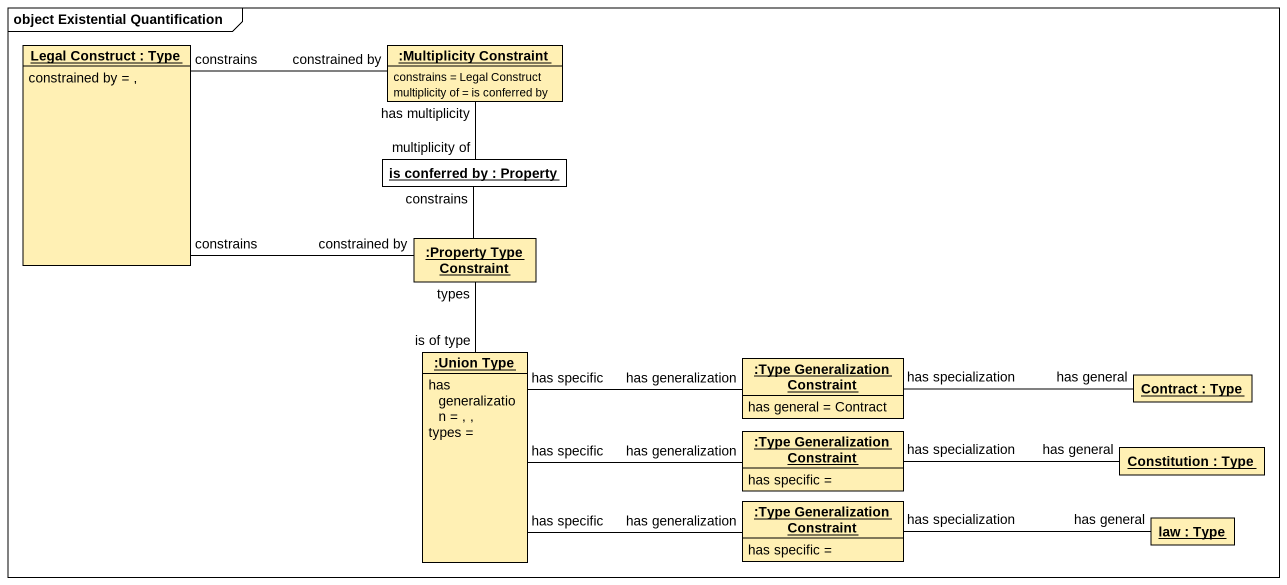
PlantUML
@startuml
mainframe object Existential Quantification
hide circle
hide empty members
object "Legal Construct : Type" as Legal_Construct #FFF0B4 {
  constrained by = ,
}
object ":Multiplicity Constraint" as Multiplicity_Constraint #FFF0B4 {
  constrains = Legal Construct
  multiplicity of = is conferred by
}
object "is conferred by : Property" as is_conferred_by
object ":Property Type Constraint" as Property_Type_Constraint #FFF0B4
object ":Union Type" as Union_Type #FFF0B4 {
  has generalization = , ,
  types =
}
object ":Type Generalization Constraint" as Type_Generalization #FFF0B4 {
  has general = Contract
}
object "Contract : Type" as Contract #FFF0B4
object ":Type Generalization Constraint" as Type_Generalization_2 #FFF0B4 {
  has specific =
}
object "Constitution : Type" as Constitution #FFF0B4
object ":Type Generalization Constraint" as Type_Generalization_3 #FFF0B4 {
  has specific =
}
object "law : Type" as law #FFF0B4
Multiplicity_Constraint -left- Legal_Construct : constrained by\nconstrains
Multiplicity_Constraint -- is_conferred_by : has multiplicity\nmultiplicity of
Property_Type_Constraint -left- Legal_Construct : constrained by\nconstrains
Property_Type_Constraint -up- is_conferred_by : constrains
Property_Type_Constraint -- Union_Type : types\nis of type
Type_Generalization -left- Union_Type : has generalization\nhas specific
Type_Generalization -right- Contract : has specialization\nhas general
Type_Generalization_2 -left- Union_Type : has generalization\nhas specific
Type_Generalization_2 -right- Constitution : has specialization\nhas general
Type_Generalization_3 -left- Union_Type : has generalization\nhas specific
Type_Generalization_3 -right- law : has specialization\nhas general
@enduml
